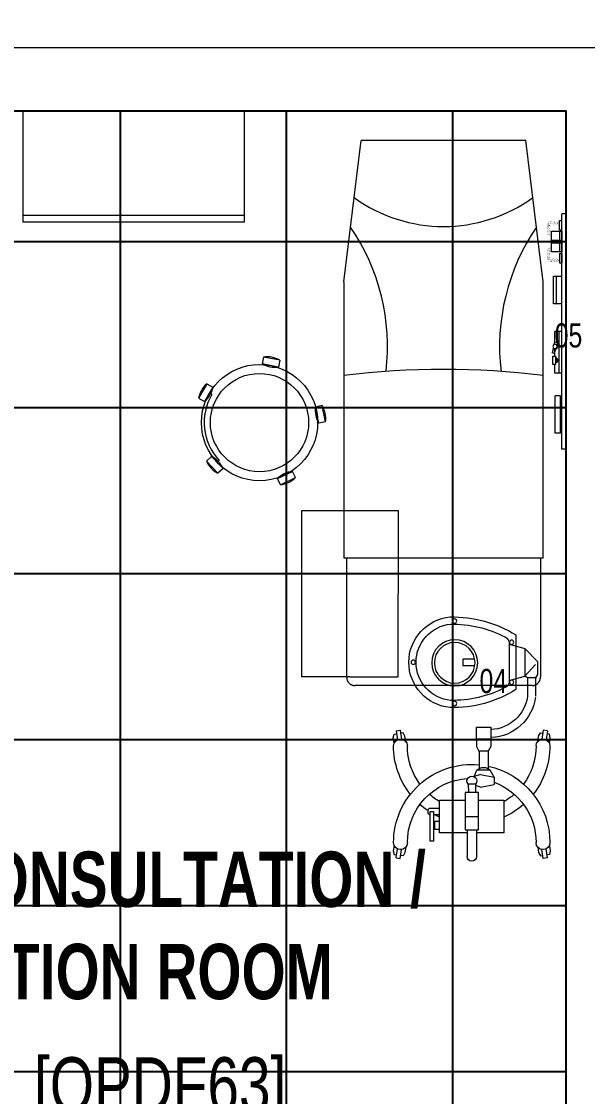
# Model space of a CAD drawing. Extents: x -509638 to 57327, y -29287 to 19916.
# Drawn here: x 17148 to 19193, y 5050 to 8935 of the extents above; entities that cross this region are included whole.
import ezdxf
from ezdxf import colors
from ezdxf.entities.mleader import LeaderData, LeaderLine
from ezdxf.math import Vec2, Vec3

# ---------------------------------------------------------------- set-up
doc = ezdxf.new("R2010")
doc.units = 0
doc.header["$LTSCALE"] = 0.25
doc.linetypes.add('01-First Floor$0$HIDDEN', pattern=[9.525, 6.35, -3.175])
doc.linetypes.add('DASHDOT', pattern=[25.4, 12.7, -6.35, 0, -6.35])
for name, color, linetype, lineweight in [('01-First Floor$0$72_EGR_BASE_TEXT', 252, 'Continuous', 5), ('01-First Floor$0$72_EGR_EQP_TAG', 142, 'Continuous', 5), ('01-First Floor$0$LOADING', 253, 'Continuous', 5), ('01-First Floor$0$Walls', 251, 'Continuous', 5), ('E-LITE-CLNG-CNDT', 6, 'DASHDOT', 35), ('E-POWR-TEXT', 6, 'Continuous', 25)]:
    doc.layers.add(name, color=color, linetype=linetype, lineweight=lineweight)
doc.layers.add('01-First Floor$0$FALSE CEILING', color=251, linetype='Continuous')
doc.styles.add('01-First Floor$0$X3G_ENTITY_257CFD', font='swisscl.ttf', dxfattribs={"height": 200})
doc.styles.add('01-First Floor$0$X3G_ENTITY_9EC9', font='swisscl.ttf', dxfattribs={"height": 0.2})
doc.styles.add('01-First Floor$0$X3G_ENTITY_9F38', font='swisscl.ttf', dxfattribs={"height": 0.2})
doc.styles.add('DC_Elc_Romans', font='elc_romans.shx', dxfattribs={"width": 0.7})

# ---------------------------------------------------------------- blocks, each defined once
blk = doc.blocks.new('01-First Floor$0$ME19011A-P')
for p, q in [((-0.425, 0), (0.425, 0)), ((-0.425, 0), (-0.425, -0.015)), ((0.425, 0), (0.425, -0.015)), ((-0.425, -0.015), (0.425, -0.015)), ((-0.3675, -0.0198), (-0.2325, -0.0198)), ((-0.3675, -0.0198), (-0.3675, -0.0399)), ((-0.36, -0.015), (-0.36, -0.0198)), ((-0.24, -0.015), (-0.24, -0.0198)), ((-0.2325, -0.0198), (-0.2325, -0.0399)), ((-0.15, -0.015), (-0.15, -0.04)), ((-0.15, -0.025), (0, -0.025)), ((-0.0606, -0.0371), (-0.0787, -0.0432)), ((-0.0402, -0.0312), (-0.0496, -0.0337)), ((-0.0376, -0.0409), (-0.0402, -0.0312)), ((0, -0.015), (0, -0.04)), ((0.1, -0.015), (0.1, -0.045)), ((0.1, -0.035), (0.2, -0.035)), ((0.2, -0.045), (0.2, -0.015)), ((0.2818, -0.015), (0.2484, -0.015)), ((0.2484, -0.0243), (0.2484, -0.015)), ((0.2818, -0.0243), (0.2484, -0.0243)), ((0.2818, -0.0243), (0.2818, -0.015)), ((0.3211, -0.015), (0.2877, -0.015)), ((0.2877, -0.015), (0.2877, -0.0531)), ((0.3211, -0.0243), (0.2877, -0.0243)), ((0.3211, -0.0531), (0.3211, -0.015)), ((0.3623, -0.015), (0.3289, -0.015)), ((0.3289, -0.015), (0.3289, -0.0531)), ((0.3623, -0.0243), (0.3289, -0.0243)), ((0.3623, -0.0531), (0.3623, -0.015)), ((0.3682, -0.0243), (0.3682, -0.015)), ((0.3682, -0.015), (0.4016, -0.015)), ((0.3682, -0.0243), (0.4016, -0.0243)), ((0.4016, -0.0243), (0.4016, -0.015)), ((-0.3675, -0.0399), (-0.2325, -0.0399)), ((-0.15, -0.04), (-0.1187, -0.04)), ((-0.0887, -0.04), (-0.0637, -0.04)), ((-0.0787, -0.0432), (-0.077, -0.0497)), ((-0.0582, -0.046), (-0.077, -0.0497)), ((-0.047, -0.0434), (-0.0376, -0.0409)), ((-0.0379, -0.04), (0, -0.04)), ((0.1, -0.045), (0.2, -0.045)), ((0.2877, -0.0531), (0.3211, -0.0531)), ((0.3289, -0.0531), (0.3623, -0.0531))]:
    blk.add_line(p, q)
blk.add_lwpolyline([(-0.1187, -0.0482), (-0.0887, -0.0482), (-0.0887, -0.0382), (-0.1187, -0.0382)], close=True)
at = {"color": 8, "const_width": 0.000601}
for points in [[(0.3044, -0.0531, -0.184574), (0.2977, -0.0636, -1.44364), (0.2961, -0.0581, -0.837915), (0.2969, -0.0664, -0.30536), (0.2839, -0.062, -1.584726), (0.2894, -0.0609, -0.253153), (0.2827, -0.0684, -0.874198), (0.2775, -0.0585, -0.915253), (0.2791, -0.0658, -0.223821), (0.2683, -0.0644, -1.703343), (0.272, -0.0597, -0.588962), (0.2621, -0.068, -0.717795), (0.2625, -0.0581, -0.983104), (0.2645, -0.0644, -0.326362), (0.2534, -0.0609, -0.758716), (0.2609, -0.0514, -0.906186), (0.2593, -0.0565, -0.189488), (0.2526, -0.0522, -0.7948), (0.2613, -0.0423, -1.223996), (0.2574, -0.047, -0.072149), (0.2534, -0.0403, -0.645886), (0.2609, -0.0324, -1.366917), (0.2574, -0.0371, -0.078415), (0.2542, -0.0308, -0.723006), (0.2613, -0.0256, -1.105484), (0.2582, -0.0292, -0.221197), (0.2566, -0.0243, -0.221197)], [(0.3456, -0.0531, 0.184574), (0.3523, -0.0636, 1.44364), (0.3539, -0.0581, 0.837915), (0.3531, -0.0664, 0.30536), (0.3661, -0.062, 1.584726), (0.3606, -0.0609, 0.253153), (0.3673, -0.0684, 0.874198), (0.3725, -0.0585, 0.915253), (0.3709, -0.0658, 0.223821), (0.3817, -0.0644, 1.703343), (0.378, -0.0597, 0.588962), (0.3879, -0.068, 0.717795), (0.3875, -0.0581, 0.983104), (0.3855, -0.0644, 0.326362), (0.3966, -0.0609, 0.758716), (0.3891, -0.0514, 0.906186), (0.3907, -0.0565, 0.189488), (0.3974, -0.0522, 0.7948), (0.3887, -0.0423, 1.223996), (0.3926, -0.047, 0.072149), (0.3966, -0.0403, 0.645886), (0.3891, -0.0324, 1.366917), (0.3926, -0.0371, 0.078415), (0.3958, -0.0308, 0.723006), (0.3887, -0.0256, 1.105484), (0.3918, -0.0292, 0.221197), (0.3934, -0.0243, 0.221197)]]:
    blk.add_lwpolyline(points, format="xyb", dxfattribs=at)
blk.add_circle((-0.0537, -0.04), 0.0075)
for centre, radius, start, end in [((-0.1037, -0.04), 0.01, 10.4593, 169.5407), ((-0.1037, -0.04), 0.0075, 14.0075, 165.9925), ((-0.0537, -0.04), 0.01, 45, 180)]:
    blk.add_arc(centre, radius, start, end)
blk = doc.blocks.new('01-First Floor$0$M.44.57.64')
at = {"layer": '01-First Floor$0$LOADING', "xscale": 1000.000000000002, "yscale": 1000.000000000002, "zscale": 1000.000000000002, "rotation": 225.9999036123427}
blk.add_blockref('01-First Floor$0$ME19011A-P', (-80806.9, 16720.7), dxfattribs=at)
blk = doc.blocks.new('01-First Floor$0$GF21027-P')
at = {"layer": '01-First Floor$0$LOADING'}
for p, q in [((0.4, 0.4), (-0.4, 0.4)), ((-0.4, 0.4), (-0.4, 0)), ((0.4, 0), (0.4, 0.4)), ((-0.4, 0.025), (0.4, 0.025)), ((-0.4, 0), (0.4, 0))]:
    blk.add_line(p, q, dxfattribs=at)
blk = doc.blocks.new('01-First Floor$0$HF10037B-P')
at = {"layer": '01-First Floor$0$LOADING'}
for p, q in [((0.2459, 0.134), (0.1859, 0.134)), ((0.1859, 0.134), (0.1859, 0.109)), ((0.2459, 0.134), (0.2459, 0.109)), ((0.2459, 0.109), (0.1859, 0.109)), ((0, 0), (-0.0142, -0.0583)), ((0, 0), (0.0243, -0.0059)), ((0.0243, -0.0059), (0.01, -0.0642)), ((0.4069, -0.0417), (0.4165, -0.0387)), ((0.4071, -0.0094), (0.431, -0.0018)), ((0.4071, -0.0094), (0.4255, -0.0665)), ((0.431, -0.0018), (0.4493, -0.0589)), ((-0.0142, -0.0583), (0.01, -0.0642)), ((0.4255, -0.0665), (0.4493, -0.0589)), ((0.0524, -0.2725), (0.0674, -0.2525)), ((0.0674, -0.2525), (0.1154, -0.2885)), ((0.3125, -0.2897), (0.362, -0.2558)), ((0.3267, -0.268), (0.3323, -0.2763)), ((0.3761, -0.2764), (0.362, -0.2558)), ((0.0524, -0.2725), (0.1004, -0.3085)), ((0.1004, -0.3085), (0.1154, -0.2885)), ((0.3266, -0.3103), (0.3125, -0.2897)), ((0.3266, -0.3103), (0.3761, -0.2764))]:
    blk.add_line(p, q, dxfattribs=at)
for radius in [0.21, 0.1775]:
    blk.add_circle((0.2161, -0.1014), radius, dxfattribs=at)
for centre, radius, start, end in [((0.2159, 0.0465), 0.0925, 71.0754, 108.9246), ((0.2159, 0.1965), 0.0925, 251.0754, 288.9246), ((0.0779, -0.0499), 0.0925, 147.3419, 185.1912), ((-0.0678, -0.0143), 0.0925, 327.3419, 5.1912), ((0.4996, -0.0113), 0.0925, 178.8412, 216.6904), ((0.3568, -0.057), 0.0925, 358.8412, 36.6904), ((0.2161, -0.1014), 0.2, 303.6037, 17.3657), ((0.0389, -0.3404), 0.0925, 34.1875, 72.0368), ((0.3867, -0.3449), 0.0925, 105.5121, 143.3614), ((0.1289, -0.2205), 0.0925, 214.1875, 252.0368), ((0.3019, -0.2212), 0.0925, 285.5121, 323.3614)]:
    blk.add_arc(centre, radius, start, end, dxfattribs=at)
blk = doc.blocks.new('01-First Floor$0$HF13902-P')
at = {"color": 8, "linetype": '01-First Floor$0$HIDDEN'}
for p, q in [((-0.35, -0.6824), (-0.35, -1.1124)), ((0.35, -0.6824), (0.35, -1.1124)), ((0.32, -1.1424), (-0.32, -1.1424))]:
    blk.add_line(p, q, dxfattribs=at)
at = {"linetype": 'Continuous'}
for points in [[(0.36, -0.5224), (0.36, -0.5224), (0.36, -0.5224), (0.36, -0.5224), (0.36, -0.5224), (0.36, -0.5224), (0.36, -0.5224), (0.36, -0.5224), (0.36, -0.5224), (0.36, -0.5224), (0.36, -0.5224), (0.36, -0.5224), (0.36, -0.5224), (0.36, -0.5224), (0.36, -0.5224), (0.36, -0.5224), (0.36, -0.5224), (0.36, -0.5224), (0.36, -0.5224), (0.36, -0.5224), (0.36, -0.5224), (0.36, -0.5224), (0.36, -0.5224), (0.36, -0.5224), (0.36, -0.5224), (0.36, -0.5224), (0.36, -0.5224), (0.36, -0.5224), (0.36, -0.5224), (0.36, -0.5224), (0.36, -0.5224), (0.36, -0.5224), (0.36, -0.5224), (0.36, -0.5224), (0.36, -0.5224), (0.36, -0.5224), (0.36, -0.5224), (0.36, -0.5224), (0.36, -0.5224), (0.36, -0.5224), (0.36, -0.5224), (0.36, -0.5224), (0.36, -0.5224), (0.36, -0.5224), (0.36, -0.5224), (0.36, -0.5224), (0.36, -0.5224), (0.36, -0.5224), (0.36, -0.5224), (0.36, -0.5224), (0.36, -0.5224), (0.36, -0.5224), (0.36, -0.5224), (0.36, -0.5224), (0.36, -0.5224), (0.36, -0.5224), (0.36, -0.5224), (0.36, -0.5224), (0.36, -0.5224), (0.36, -0.5224), (0.36, -0.5224), (0.36, -0.5224), (0.36, -0.5224), (0.36, -0.5224), (0.36, -0.5224), (0.36, -0.5224), (0.36, -0.5224), (0.36, -0.5224), (0.36, -0.5224), (0.36, -0.5224), (0.36, -0.5224), (0.36, -0.5224), (0.36, -0.5224), (0.36, -0.5224), (0.36, -0.5224), (0.36, -0.5224), (0.36, -0.5224), (0.36, -0.5224), (0.36, -0.5224), (0.36, -0.5224), (0.36, -0.5224), (0.36, -0.5224), (0.36, -0.5224), (0.36, -0.5224), (0.36, -0.5224), (0.36, -0.5224), (0.36, -0.5224), (0.36, -0.5224), (0.36, -0.5224), (0.36, -0.5224), (0.36, -0.5224), (0.36, -0.5224), (0.36, -0.5224), (0.36, -0.5224), (0.36, -0.5224), (0.36, -0.5224), (0.36, -0.5224), (0.36, -0.5224), (0.36, -0.5224), (0.36, -0.5224), (0.36, -0.5224), (0.36, -0.5224), (0.36, -0.5224), (0.36, -0.5224), (0.36, -0.5224), (0.36, -0.5224), (0.36, -0.5224), (0.36, -0.5224), (0.36, -0.5224), (0.36, -0.5224), (0.36, -0.5224), (0.36, -0.5224), (0.36, -0.5224), (0.36, -0.5224), (0.36, -0.5224), (0.36, -0.5224), (0.36, -0.5224), (0.36, -0.5224), (0.36, -0.5224), (0.36, -0.5224), (0.36, -0.5224), (0.36, -0.5224), (0.36, -0.5224), (0.36, -0.5224), (0.36, -0.5224), (0.36, -0.5224), (0.36, -0.5224), (0.36, -0.5224), (0.36, -0.5224), (0.36, -0.5224), (0.36, -0.5224), (0.36, -0.5224), (0.36, -0.5224), (0.36, -0.5224), (0.36, -0.5224), (0.36, -0.5224), (0.36, -0.5224), (0.36, -0.5224), (0.36, -0.5224), (0.36, -0.5224), (0.36, -0.5224), (0.36, -0.5224), (0.36, -0.5224), (0.36, -0.5224), (0.36, -0.5224), (0.36, -0.5224), (0.36, -0.5224), (0.36, -0.5224), (0.36, -0.5224), (0.36, -0.5224), (0.36, -0.5224), (0.36, -0.5224), (0.36, -0.5224), (0.36, -0.5224), (0.36, -0.5224), (0.36, -0.5224), (0.36, -0.5224), (0.36, -0.5224), (0.36, -0.5224), (0.36, -0.5224), (0.36, -0.5224), (0.36, -0.5224), (0.36, -0.5224), (0.36, -0.5224), (0.36, -0.5224), (0.36, -0.5224), (0.36, -0.5224), (0.36, -0.5224), (0.36, -0.5224), (0.36, -0.5224), (0.36, -0.5224), (0.36, -0.5224), (0.36, -0.5224), (0.36, -0.5224), (0.36, -0.5224), (0.36, -0.5224), (0.36, -0.5224), (0.36, -0.5224), (0.36, -0.5224), (0.36, -0.5224), (0.36, -0.5224), (0.36, -0.5224), (0.36, -0.5224), (0.36, -0.5224), (0.36, -0.5224), (0.36, -0.5224), (0.36, -0.5224), (0.36, -0.5224), (0.36, -0.5224), (0.36, -0.5224), (0.36, -0.5224), (0.36, -0.5224), (0.36, -0.5224), (0.36, -0.5224), (0.36, -0.5224), (0.36, -0.5224), (0.36, -0.5224), (0.36, -0.5224), (0.36, -0.5224), (0.36, -0.5224), (0.36, -0.5224), (0.36, -0.5224), (0.36, -0.5224), (0.36, -0.5224), (0.36, -0.5224), (0.36, -0.5224), (0.36, -0.5224), (0.36, -0.5224), (0.36, -0.5224), (0.36, -0.5224), (0.36, -0.5224), (0.36, -0.5224), (0.36, -0.5224), (0.36, -0.5224), (0.36, -0.5224), (0.36, -0.5224), (0.36, -0.5224), (0.36, -0.5224), (0.36, -0.5224)], [(0.36, -0.5224), (0.36, -0.5224), (0.36, -0.5224), (0.36, -0.5224), (0.36, -0.5224), (0.36, -0.5224), (0.36, -0.5224), (0.36, -0.5224), (0.36, -0.5224), (0.36, -0.5224), (0.36, -0.5224), (0.36, -0.5224), (0.36, -0.5224), (0.36, -0.5224), (0.36, -0.5224), (0.36, -0.5224), (0.36, -0.5224), (0.36, -0.5224), (0.36, -0.5224), (0.36, -0.5224), (0.36, -0.5224), (0.36, -0.5224), (0.36, -0.5224), (0.36, -0.5224), (0.36, -0.5224), (0.36, -0.5224), (0.36, -0.5224), (0.36, -0.5224), (0.36, -0.5224), (0.36, -0.5224), (0.36, -0.5224), (0.36, -0.5224), (0.36, -0.5224), (0.36, -0.5224), (0.36, -0.5224), (0.36, -0.5224), (0.36, -0.5224), (0.36, -0.5224), (0.36, -0.5224), (0.36, -0.5224), (0.36, -0.5224), (0.36, -0.5224), (0.36, -0.5224), (0.36, -0.5224), (0.36, -0.5224), (0.36, -0.5224), (0.36, -0.5224), (0.36, -0.5224), (0.36, -0.5224), (0.36, -0.5224), (0.36, -0.5224), (0.36, -0.5224), (0.36, -0.5224), (0.36, -0.5224), (0.36, -0.5224), (0.36, -0.5224), (0.36, -0.5224), (0.36, -0.5224), (0.36, -0.5224), (0.36, -0.5224), (0.36, -0.5224), (0.36, -0.5224), (0.36, -0.5224), (0.36, -0.5224), (0.36, -0.5224), (0.36, -0.5224), (0.36, -0.5224), (0.36, -0.5224), (0.36, -0.5224), (0.36, -0.5224), (0.36, -0.5224), (0.36, -0.5224), (0.36, -0.5224), (0.36, -0.5224), (0.36, -0.5224), (0.36, -0.5224), (0.36, -0.5224), (0.36, -0.5224), (0.36, -0.5224), (0.36, -0.5224), (0.36, -0.5224), (0.36, -0.5224), (0.36, -0.5224), (0.36, -0.5224), (0.36, -0.5224), (0.36, -0.5224), (0.36, -0.5224), (0.36, -0.5224), (0.36, -0.5224), (0.36, -0.5224), (0.36, -0.5224), (0.36, -0.5224), (0.36, -0.5224), (0.36, -0.5224), (0.36, -0.5224), (0.36, -0.5224), (0.36, -0.5224), (0.36, -0.5224), (0.36, -0.5224), (0.36, -0.5224), (0.36, -0.5224), (0.36, -0.5224), (0.36, -0.5224), (0.36, -0.5224), (0.36, -0.5224), (0.36, -0.5224), (0.36, -0.5224), (0.36, -0.5224), (0.36, -0.5224), (0.36, -0.5224), (0.36, -0.5224), (0.36, -0.5224), (0.36, -0.5224), (0.36, -0.5224), (0.36, -0.5224), (0.36, -0.5224), (0.36, -0.5224), (0.36, -0.5224), (0.36, -0.5224), (0.36, -0.5224), (0.36, -0.5224), (0.36, -0.5224), (0.36, -0.5224), (0.36, -0.5224), (0.36, -0.5224), (0.36, -0.5224), (0.36, -0.5224), (0.36, -0.5224), (0.36, -0.5224), (0.36, -0.5224), (0.36, -0.5224), (0.36, -0.5224), (0.36, -0.5224), (0.36, -0.5224), (0.36, -0.5224), (0.36, -0.5224), (0.36, -0.5224), (0.36, -0.5224), (0.36, -0.5224), (0.36, -0.5224), (0.36, -0.5224), (0.36, -0.5224), (0.36, -0.5224), (0.36, -0.5224), (0.36, -0.5224), (0.36, -0.5224), (0.36, -0.5224), (0.36, -0.5224), (0.36, -0.5224), (0.36, -0.5224), (0.36, -0.5224), (0.36, -0.5224), (0.36, -0.5224), (0.36, -0.5224), (0.36, -0.5224), (0.36, -0.5224), (0.36, -0.5224), (0.36, -0.5224), (0.36, -0.5224), (0.36, -0.5224), (0.36, -0.5224), (0.36, -0.5224), (0.36, -0.5224), (0.36, -0.5224), (0.36, -0.5224), (0.36, -0.5224), (0.36, -0.5224), (0.36, -0.5224), (0.36, -0.5224), (0.36, -0.5224), (0.36, -0.5224), (0.36, -0.5224), (0.36, -0.5224), (0.36, -0.5224), (0.36, -0.5224), (0.36, -0.5224), (0.36, -0.5224), (0.36, -0.5224), (0.36, -0.5224), (0.36, -0.5224), (0.36, -0.5224), (0.36, -0.5224), (0.36, -0.5224), (0.36, -0.5224), (0.36, -0.5224), (0.36, -0.5224), (0.36, -0.5224), (0.36, -0.5224), (0.36, -0.5224), (0.36, -0.5224), (0.36, -0.5224), (0.36, -0.5224), (0.36, -0.5224), (0.36, -0.5224), (0.36, -0.5224), (0.36, -0.5224), (0.36, -0.5224), (0.36, -0.5224), (0.36, -0.5224), (0.36, -0.5224), (0.36, -0.5224), (0.36, -0.5224), (0.36, -0.5224), (0.36, -0.5224), (0.36, -0.5224), (0.36, -0.5224), (0.36, -0.5224), (0.36, -0.5224), (0.36, -0.5224), (0.36, -0.5224), (0.36, -0.5224), (0.36, -0.5224), (0.36, -0.5224), (0.36, -0.5224)], [(0.36, -0.5224), (0.36, -0.5224), (0.36, -0.5224), (0.36, -0.5224), (0.36, -0.5224), (0.36, -0.5224), (0.36, -0.5224), (0.36, -0.5224), (0.36, -0.5224), (0.36, -0.5224), (0.36, -0.5224), (0.36, -0.5224), (0.36, -0.5224), (0.36, -0.5224), (0.36, -0.5224), (0.36, -0.5224), (0.36, -0.5224), (0.36, -0.5224), (0.36, -0.5224), (0.36, -0.5224), (0.36, -0.5224), (0.36, -0.5224), (0.36, -0.5224), (0.36, -0.5224), (0.36, -0.5224), (0.36, -0.5224), (0.36, -0.5224), (0.36, -0.5224), (0.36, -0.5224), (0.36, -0.5224), (0.36, -0.5224), (0.36, -0.5224), (0.36, -0.5224), (0.36, -0.5224), (0.36, -0.5224), (0.36, -0.5224), (0.36, -0.5224), (0.36, -0.5224), (0.36, -0.5224), (0.36, -0.5224), (0.36, -0.5224), (0.36, -0.5224), (0.36, -0.5224), (0.36, -0.5224), (0.36, -0.5224), (0.36, -0.5224), (0.36, -0.5224), (0.36, -0.5224), (0.36, -0.5224), (0.36, -0.5224), (0.36, -0.5224), (0.36, -0.5224), (0.36, -0.5224), (0.36, -0.5224), (0.36, -0.5224), (0.36, -0.5224), (0.36, -0.5224), (0.36, -0.5224), (0.36, -0.5224), (0.36, -0.5224), (0.36, -0.5224), (0.36, -0.5224), (0.36, -0.5224), (0.36, -0.5224), (0.36, -0.5224), (0.36, -0.5224), (0.36, -0.5224), (0.36, -0.5224), (0.36, -0.5224), (0.36, -0.5224), (0.36, -0.5224), (0.36, -0.5224), (0.36, -0.5224), (0.36, -0.5224), (0.36, -0.5224), (0.36, -0.5224), (0.36, -0.5224), (0.36, -0.5224), (0.36, -0.5224), (0.36, -0.5224), (0.36, -0.5224), (0.36, -0.5224), (0.36, -0.5224), (0.36, -0.5224), (0.36, -0.5224), (0.36, -0.5224), (0.36, -0.5224), (0.36, -0.5224), (0.36, -0.5224), (0.36, -0.5224), (0.36, -0.5224), (0.36, -0.5224), (0.36, -0.5224), (0.36, -0.5224), (0.36, -0.5224), (0.36, -0.5224), (0.36, -0.5224), (0.36, -0.5224), (0.36, -0.5224), (0.36, -0.5224), (0.36, -0.5224), (0.36, -0.5224), (0.36, -0.5224), (0.36, -0.5224), (0.36, -0.5224), (0.36, -0.5224), (0.36, -0.5224), (0.36, -0.5224), (0.36, -0.5224), (0.36, -0.5224), (0.36, -0.5224), (0.36, -0.5224), (0.36, -0.5224), (0.36, -0.5224), (0.36, -0.5224), (0.36, -0.5224), (0.36, -0.5224), (0.36, -0.5224), (0.36, -0.5224), (0.36, -0.5224), (0.36, -0.5224), (0.36, -0.5224), (0.36, -0.5224), (0.36, -0.5224), (0.36, -0.5224), (0.36, -0.5224), (0.36, -0.5224), (0.36, -0.5224), (0.36, -0.5224), (0.36, -0.5224), (0.36, -0.5224), (0.36, -0.5224), (0.36, -0.5224), (0.36, -0.5224), (0.36, -0.5224), (0.36, -0.5224), (0.36, -0.5224), (0.36, -0.5224), (0.36, -0.5224), (0.36, -0.5224), (0.36, -0.5224), (0.36, -0.5224), (0.36, -0.5224), (0.36, -0.5224), (0.36, -0.5224), (0.36, -0.5224), (0.36, -0.5224), (0.36, -0.5224), (0.36, -0.5224), (0.36, -0.5224), (0.36, -0.5224), (0.36, -0.5224), (0.36, -0.5224), (0.36, -0.5224), (0.36, -0.5224), (0.36, -0.5224), (0.36, -0.5224), (0.36, -0.5224), (0.36, -0.5224), (0.36, -0.5224), (0.36, -0.5224), (0.36, -0.5224), (0.36, -0.5224), (0.36, -0.5224), (0.36, -0.5224), (0.36, -0.5224), (0.36, -0.5224), (0.36, -0.5224), (0.36, -0.5224), (0.36, -0.5224), (0.36, -0.5224), (0.36, -0.5224), (0.36, -0.5224), (0.36, -0.5224), (0.36, -0.5224), (0.36, -0.5224), (0.36, -0.5224), (0.36, -0.5224), (0.36, -0.5224), (0.36, -0.5224), (0.36, -0.5224), (0.36, -0.5224), (0.36, -0.5224), (0.36, -0.5224), (0.36, -0.5224), (0.36, -0.5224), (0.36, -0.5224), (0.36, -0.5224), (0.36, -0.5224), (0.36, -0.5224), (0.36, -0.5224), (0.36, -0.5224), (0.36, -0.5224), (0.36, -0.5224), (0.36, -0.5224), (0.36, -0.5224), (0.36, -0.5224), (0.36, -0.5224), (0.36, -0.5224), (0.36, -0.5224), (0.36, -0.5224), (0.36, -0.5224), (0.36, -0.5224), (0.36, -0.5224), (0.36, -0.5224), (0.36, -0.5224), (0.36, -0.5224), (0.36, -0.5224), (0.36, -0.5224), (0.36, -0.5224), (0.36, -0.5224), (0.36, -0.5224), (0.36, -0.5224), (0.36, -0.5224), (0.36, -0.5224), (0.36, -0.5224), (0.36, -0.5224), (0.36, -0.5224), (0.36, -0.5224), (0.36, -0.5224), (0.36, -0.5224), (0.36, -0.5224), (0.36, -0.5224), (0.36, -0.5224), (0.36, -0.5224), (0.36, -0.5224), (0.36, -0.5224), (0.36, -0.5224), (0.36, -0.5224), (0.36, -0.5224), (0.36, -0.5224), (0.36, -0.5224), (0.36, -0.5224), (0.36, -0.5224), (0.36, -0.5224), (0.36, -0.5224), (0.36, -0.5224), (0.36, -0.5224), (0.36, -0.5224), (0.36, -0.5224), (0.36, -0.5224), (0.36, -0.5224), (0.36, -0.5224), (0.36, -0.5224), (0.36, -0.5224), (0.36, -0.5224), (0.36, -0.5224), (0.36, -0.5224), (0.36, -0.5224), (0.36, -0.5224), (0.36, -0.5224), (0.36, -0.5224), (0.36, -0.5224), (0.36, -0.5224), (0.36, -0.5224), (0.36, -0.5224), (0.36, -0.5224), (0.36, -0.5224), (0.36, -0.5224), (0.36, -0.5224), (0.36, -0.5224), (0.36, -0.5224), (0.36, -0.5224), (0.36, -0.5224), (0.36, -0.5224), (0.36, -0.5224), (0.36, -0.5224), (0.36, -0.5224), (0.36, -0.5224), (0.36, -0.5224), (0.36, -0.5224), (0.36, -0.5224), (0.36, -0.5224), (0.36, -0.5224), (0.36, -0.5224), (0.36, -0.5224), (0.36, -0.5224)]]:
    blk.add_lwpolyline(points, close=True, dxfattribs=at)
for points in [[(0.36, -0.5224), (0.36, -0.5224), (0.36, -0.5224), (0.36, -0.5224), (0.36, -0.5224), (0.36, -0.5224), (0.36, -0.5224), (0.36, -0.5224)], [(0.36, -0.5224), (0.36, -0.5224), (0.36, -0.5224), (0.36, -0.5224), (0.36, -0.5224), (0.36, -0.5224), (0.36, -0.5224), (0.36, -0.5224), (0.36, -0.5224), (0.36, -0.5224), (0.36, -0.5224), (0.36, -0.5224), (0.36, -0.5224), (0.36, -0.5224), (0.36, -0.5224), (0.36, -0.5224), (0.36, -0.5224), (0.36, -0.5224), (0.36, -0.5224), (0.36, -0.5224), (0.36, -0.5224), (0.36, -0.5224), (0.36, -0.5224), (0.36, -0.5224), (0.36, -0.5224), (0.36, -0.5224), (0.36, -0.5224), (0.36, -0.5224), (0.36, -0.5224), (0.36, -0.5224), (0.36, -0.5224), (0.36, -0.5224), (0.36, -0.5224), (0.36, -0.5224), (0.36, -0.5224), (0.36, -0.5224), (0.36, -0.5224), (0.36, -0.5224), (0.36, -0.5224), (0.36, -0.5224), (0.36, -0.5224), (0.36, -0.5224), (0.36, -0.5224), (0.36, -0.5224), (0.36, -0.5224), (0.36, -0.5224), (0.36, -0.5224), (0.36, -0.5224), (0.36, -0.5224), (0.36, -0.5224), (0.36, -0.5224), (0.36, -0.5224), (0.36, -0.5224), (0.36, -0.5224), (0.36, -0.5224), (0.36, -0.5224), (0.36, -0.5224), (0.36, -0.5224), (0.36, -0.5224), (0.36, -0.5224), (0.36, -0.5224), (0.36, -0.5224), (0.36, -0.5224), (0.36, -0.5224), (0.36, -0.5224), (0.36, -0.5224), (0.36, -0.5224), (0.36, -0.5224), (0.36, -0.5224), (0.36, -0.5224), (0.36, -0.5224), (0.36, -0.5224), (0.36, -0.5224), (0.36, -0.5224), (0.36, -0.5224), (0.36, -0.5224), (0.36, -0.5224), (0.36, -0.5224), (0.36, -0.5224), (0.36, -0.5224), (0.36, -0.5224), (0.36, -0.5224), (0.36, -0.5224), (0.36, -0.5224), (0.36, -0.5224), (0.36, -0.5224), (0.36, -0.5224), (0.36, -0.5224), (0.36, -0.5224), (0.36, -0.5224), (0.36, -0.5224), (0.36, -0.5224), (0.36, -0.5224), (0.36, -0.5224), (0.36, -0.5224), (0.36, -0.5224), (0.36, -0.5224), (0.36, -0.5224), (0.36, -0.5224), (0.36, -0.5224), (0.36, -0.5224), (0.36, -0.5224), (0.36, -0.5224), (0.36, -0.5224), (0.36, -0.5224), (0.36, -0.5224), (0.36, -0.5224), (0.36, -0.5224), (0.36, -0.5224), (0.36, -0.5224), (0.36, -0.5224)], [(0.36, -0.5224), (0.36, -0.5224), (0.36, -0.5224), (0.36, -0.5224), (0.36, -0.5224), (0.36, -0.5224), (0.36, -0.5224), (0.36, -0.5224), (0.36, -0.5224), (0.36, -0.5224), (0.36, -0.5224), (0.36, -0.5224), (0.36, -0.5224), (0.36, -0.5224), (0.36, -0.5224), (0.36, -0.5224), (0.36, -0.5224)], [(0.36, -0.5224), (0.36, -0.5224), (0.36, -0.5224), (0.36, -0.5224), (0.36, -0.5224), (0.36, -0.5224), (0.36, -0.5224)], [(0.36, -0.5224), (0.36, -0.5224), (0.36, -0.5224), (0.36, -0.5224), (0.36, -0.5224), (0.36, -0.5224), (0.36, -0.5224), (0.36, -0.5224), (0.36, -0.5224), (0.36, -0.5224), (0.36, -0.5224), (0.36, -0.5224)], [(0.36, -0.5224), (0.36, -0.5224), (0.36, -0.5224), (0.36, -0.5224), (0.36, -0.5224), (0.36, -0.5224), (0.36, -0.5224), (0.36, -0.5224), (0.36, -0.5224), (0.36, -0.5224), (0.36, -0.5224), (0.36, -0.5224), (0.36, -0.5224), (0.36, -0.5224), (0.36, -0.5224), (0.36, -0.5224), (0.36, -0.5224), (0.36, -0.5224), (0.36, -0.5224), (0.36, -0.5224), (0.36, -0.5224), (0.36, -0.5224), (0.36, -0.5224), (0.36, -0.5224), (0.36, -0.5224), (0.36, -0.5224), (0.36, -0.5224), (0.36, -0.5224), (0.36, -0.5224), (0.36, -0.5224), (0.36, -0.5224), (0.36, -0.5224), (0.36, -0.5224), (0.36, -0.5224), (0.36, -0.5224), (0.36, -0.5224), (0.36, -0.5224), (0.36, -0.5224), (0.36, -0.5224), (0.36, -0.5224), (0.36, -0.5224), (0.36, -0.5224), (0.36, -0.5224), (0.36, -0.5224), (0.36, -0.5224), (0.36, -0.5224), (0.36, -0.5224), (0.36, -0.5224), (0.36, -0.5224), (0.36, -0.5224), (0.36, -0.5224), (0.36, -0.5224), (0.36, -0.5224), (0.36, -0.5224), (0.36, -0.5224), (0.36, -0.5224), (0.36, -0.5224), (0.36, -0.5224), (0.36, -0.5224), (0.36, -0.5224), (0.36, -0.5224), (0.36, -0.5224), (0.36, -0.5224), (0.36, -0.5224), (0.36, -0.5224), (0.36, -0.5224), (0.36, -0.5224), (0.36, -0.5224), (0.36, -0.5224), (0.36, -0.5224), (0.36, -0.5224), (0.36, -0.5224), (0.36, -0.5224), (0.36, -0.5224), (0.36, -0.5224), (0.36, -0.5224), (0.36, -0.5224), (0.36, -0.5224), (0.36, -0.5224), (0.36, -0.5224), (0.36, -0.5224), (0.36, -0.5224), (0.36, -0.5224), (0.36, -0.5224), (0.36, -0.5224), (0.36, -0.5224), (0.36, -0.5224), (0.36, -0.5224), (0.36, -0.5224)], [(0.36, -0.5224), (0.36, -0.5224), (0.36, -0.5224), (0.36, -0.5224), (0.36, -0.5224), (0.36, -0.5224), (0.36, -0.5224), (0.36, -0.5224), (0.36, -0.5224), (0.36, -0.5224)], [(0.36, -0.5224), (0.36, -0.5224), (0.36, -0.5224), (0.36, -0.5224), (0.36, -0.5224), (0.36, -0.5224), (0.36, -0.5224), (0.36, -0.5224), (0.36, -0.5224), (0.36, -0.5224)], [(0.36, -0.5224), (0.36, -0.5224), (0.36, -0.5224), (0.36, -0.5224), (0.36, -0.5224), (0.36, -0.5224), (0.36, -0.5224), (0.36, -0.5224), (0.36, -0.5224), (0.36, -0.5224), (0.36, -0.5224), (0.36, -0.5224), (0.36, -0.5224), (0.36, -0.5224), (0.36, -0.5224)], [(0.36, -0.5224), (0.36, -0.5224), (0.36, -0.5224), (0.36, -0.5224), (0.36, -0.5224), (0.36, -0.5224), (0.36, -0.5224), (0.36, -0.5224), (0.36, -0.5224), (0.36, -0.5224)], [(0.36, -0.5224), (0.36, -0.5224), (0.36, -0.5224), (0.36, -0.5224), (0.36, -0.5224), (0.36, -0.5224), (0.36, -0.5224)], [(0.36, -0.5224), (0.36, -0.5224), (0.36, -0.5224), (0.36, -0.5224), (0.36, -0.5224), (0.36, -0.5224), (0.36, -0.5224), (0.36, -0.5224), (0.36, -0.5224), (0.36, -0.5224)], [(0.36, -0.5224), (0.36, -0.5224), (0.36, -0.5224), (0.36, -0.5224), (0.36, -0.5224), (0.36, -0.5224), (0.36, -0.5224), (0.36, -0.5224), (0.36, -0.5224), (0.36, -0.5224), (0.36, -0.5224), (0.36, -0.5224), (0.36, -0.5224), (0.36, -0.5224), (0.36, -0.5224), (0.36, -0.5224), (0.36, -0.5224), (0.36, -0.5224)], [(0.36, -0.5224), (0.36, -0.5224), (0.36, -0.5224), (0.36, -0.5224), (0.36, -0.5224), (0.36, -0.5224), (0.36, -0.5224), (0.36, -0.5224), (0.36, -0.5224)]]:
    blk.add_lwpolyline(points, dxfattribs=at)
blk.add_circle((0.36, -0.5224), 0.000000101)
at = {"color": 8}
for centre, radius, start, end in [((0, 1.0679), 0.5515, 234.1788, 305.8212), ((-0.9704, 0.0819), 0.7679, 353.3222, 34.2669), ((0.9704, 0.0819), 0.7679, 145.7331, 186.6778), ((0, -2.9071), 2.9071, 82.8865, 97.1135)]:
    blk.add_arc(centre, radius, start, end, dxfattribs=at)
at = {"color": 8, "linetype": '01-First Floor$0$HIDDEN'}
for centre, start, end in [((-0.32, -1.1124), 180, 270), ((0.32, -1.1124), 270, 0)]:
    blk.add_arc(centre, 0.03, start, end, dxfattribs=at)
at = {"layer": '01-First Floor$0$LOADING'}
for p, q in [((-0.36, 0.3161), (-0.2975, 0.8276)), ((0.2975, 0.8276), (-0.2975, 0.8276)), ((0.36, 0.3161), (0.2975, 0.8276)), ((-0.36, 0.3161), (-0.36, -0.6824)), ((0.36, -0.6824), (0.36, 0.3161)), ((0.36, -0.6824), (-0.36, -0.6824))]:
    blk.add_line(p, q, dxfattribs=at)
blk = doc.blocks.new('01-First Floor$0$HF11772-P')
at = {"layer": '01-First Floor$0$LOADING'}
for p, q in [((0.6, 0.35), (0, 0.35)), ((0, 0.175), (0, 0.35)), ((0.6, 0.175), (0.6, 0.35)), ((0, 0.175), (0, 0)), ((0.6, 0), (0.6, 0.175)), ((0, 0), (0.6, 0))]:
    blk.add_line(p, q, dxfattribs=at)
blk = doc.blocks.new('01-First Floor$0$mobile light')
at = {"layer": '01-First Floor$0$LOADING'}
for p, q in [((1882.58, -498.29), (1882.35, -499.8)), ((1882.35, -499.8), (1885.55, -500.28)), ((1882.58, -498.29), (1885.78, -498.78)), ((1883.28, -500.85), (1883.42, -499.96)), ((1884.47, -501.5), (1883.28, -500.85)), ((1883.78, -497.56), (1883.65, -498.45)), ((1885.1, -497.29), (1883.78, -497.56)), ((1887.04, -497.59), (1885.1, -497.29)), ((1923.94, -497.59), (1925.88, -497.29)), ((1928.41, -498.29), (1925.2, -498.78)), ((1928.63, -499.8), (1925.43, -500.28)), ((1925.88, -497.29), (1927.2, -497.56)), ((1926.52, -501.5), (1927.7, -500.85)), ((1927.2, -497.56), (1927.33, -498.45)), ((1927.7, -500.85), (1927.56, -499.96)), ((1928.41, -498.29), (1928.63, -499.8)), ((1886.4, -501.79), (1884.47, -501.5)), ((1924.58, -501.79), (1926.52, -501.5)), ((1947.59, -502.62), (1941.09, -502.62)), ((1948.76, -501.94), (1947.59, -502.62)), ((1947.59, -502.62), (1947.59, -505.45)), ((1948.15, -506.5), (1952.41, -502.55)), ((1953.47, -501.94), (1948.76, -501.94)), ((1958.23, -506.5), (1953.47, -501.94)), ((1947.59, -505.45), (1941.09, -505.45)), ((1946.6, -512.08), (1948.15, -506.5)), ((1947.59, -505.45), (1948.15, -506.5)), ((1958.23, -506.5), (1948.15, -506.5)), ((1959.78, -512.08), (1958.23, -506.5)), ((1963.08, -509.67), (1943.3, -509.67)), ((1959.78, -512.08), (1946.6, -512.08)), ((1908.01, -522.53), (1909, -517.55)), ((1911.69, -517.55), (1909, -517.55)), ((1912.69, -522.53), (1911.69, -517.55)), ((1911.69, -517.55), (1914.17, -518.99)), ((1914.17, -518.99), (1914.17, -523.77)), ((1921.08, -519.69), (1914.74, -519.69)), ((1922.73, -518.8), (1921.08, -519.69)), ((1921.08, -519.69), (1921.08, -523.01)), ((1921.08, -519.69), (1921.08, -523.01)), ((1925.38, -518.8), (1922.73, -518.8)), ((1892.68, -523.97), (1883.05, -523.97)), ((1892.68, -528.06), (1892.68, -523.24)), ((1892.68, -523.24), (1906.16, -523.24)), ((1897.5, -528.06), (1897.5, -523.24)), ((1906.16, -523.24), (1906.16, -528.06)), ((1909.15, -524.25), (1906.16, -524.32)), ((1908.01, -522.53), (1908.62, -524.28)), ((1909.15, -524.25), (1909.15, -526.94)), ((1912.69, -522.53), (1911.9, -524.78)), ((1911.9, -524.78), (1914.17, -523.77)), ((1921.08, -523.01), (1914.77, -523.01)), ((1922.73, -523.93), (1921.08, -523.04)), ((1925.38, -523.93), (1922.73, -523.93)), ((1892.68, -527.34), (1883.05, -527.34)), ((1906.16, -528.06), (1892.68, -528.06)), ((1909.15, -526.94), (1906.16, -526.87)), ((1882.35, -551.47), (1885.55, -550.99)), ((1882.58, -552.98), (1882.35, -551.47)), ((1884.47, -549.77), (1883.28, -550.42)), ((1883.28, -550.42), (1883.42, -551.31)), ((1886.4, -549.48), (1884.47, -549.77)), ((1924.58, -549.48), (1926.52, -549.77)), ((1928.63, -551.47), (1925.43, -550.99)), ((1926.52, -549.77), (1927.7, -550.42)), ((1927.7, -550.42), (1927.56, -551.31)), ((1928.41, -552.98), (1928.63, -551.47)), ((1882.58, -552.98), (1885.78, -552.5)), ((1883.78, -553.71), (1883.65, -552.82)), ((1885.1, -553.98), (1883.78, -553.71)), ((1887.04, -553.69), (1885.1, -553.98)), ((1923.94, -553.69), (1925.88, -553.98)), ((1928.41, -552.98), (1925.2, -552.5)), ((1925.88, -553.98), (1927.2, -553.71)), ((1927.2, -553.71), (1927.33, -552.82))]:
    blk.add_line(p, q, dxfattribs=at)
for points in [[(1903.33, -523.24), (1903.33, -514.02), (1891.61, -514.02), (1891.61, -523.97)], [(1891.61, -527.34), (1891.61, -537.34), (1903.33, -537.34), (1903.33, -528.06)], [(1954.27, -524.55), (1954.27, -528.82), (1952.05, -528.82), (1952.05, -524.5)], [(1892.74, -537.34), (1892.74, -539.04), (1895.76, -539.04), (1895.76, -537.34)], [(1898.05, -537.34), (1898.05, -539.5)], [(1898.05, -540.63), (1898.05, -540.87), (1898.53, -541.35), (1900.02, -541.35), (1900.5, -540.87), (1900.5, -537.34)]]:
    blk.add_lwpolyline(points, dxfattribs=at)
for points in [[(1929.78, -518.8), (1925.38, -518.8), (1925.38, -523.93), (1929.78, -523.93)], [(1899.3, -539.5), (1888.5, -539.5), (1888.5, -540.63), (1899.3, -540.63)]]:
    blk.add_lwpolyline(points, close=True, dxfattribs=at)
for centre, radius in [((1945.96, -511.25), 0.793), ((1960.42, -511.25), 0.793), ((1953.01, -531.79), 8.32), ((1953.01, -531.79), 7.35), ((1938.31, -531.85), 0.793), ((1968.07, -531.85), 0.793), ((1953.19, -546.77), 0.793)]:
    blk.add_circle(centre, radius, dxfattribs=at)
for centre, radius, start, end in [((1888.02, -499.89), 2.5, 90, 270), ((1888.02, -525.64), 28.25, 12.1463, 90), ((1922.96, -525.64), 28.25, 90, 128.2073), ((1922.96, -499.89), 2.5, 270, 90), ((1888.02, -525.64), 23.25, 20.3387, 90), ((1922.96, -525.64), 23.25, 90, 126.3743), ((1942.82, -519.31), 16.86, 97.1293, 177.6115), ((1922.96, -525.64), 28.25, 138.4974, 155.7305), ((1942.82, -519.31), 13.97, 97.1293, 177.6115), ((1922.96, -525.64), 23.25, 138.7224, 150.0382), ((1980.13, -532.49), 43.32, 148.2167, 181.2501), ((1946.6, -514.96), 2.89, 90, 152.4092), ((1959.78, -514.96), 2.89, 27.5908, 90), ((1926.25, -532.49), 43.32, 358.7499, 31.7833), ((1980.13, -532.49), 40.72, 152.4092, 181.2501), ((1926.25, -532.49), 40.72, 358.7499, 27.5908), ((1911.94, -521.38), 3.27, 313.0112, 46.9888), ((1883.05, -525.65), 1.68, 90, 270), ((1888.02, -525.64), 28.25, 270, 5.3386), ((1910.32, -525.6), 1.78, 229.0673, 130.9327), ((1888.02, -525.64), 23.25, 270, 356.3184), ((1953.19, -531.93), 16.44, 185.2361, 354.7639), ((1953.19, -531.93), 13.84, 185.2361, 354.7639), ((1922.96, -525.64), 28.25, 204.483, 208.105), ((1922.96, -525.64), 23.25, 210.2349, 221.2776), ((1922.96, -525.64), 28.25, 213.7985, 221.5026), ((1922.96, -525.64), 23.25, 233.6257, 270), ((1888.02, -551.39), 2.5, 90, 270), ((1922.96, -525.64), 28.25, 231.7927, 270), ((1922.96, -551.39), 2.5, 270, 90)]:
    blk.add_arc(centre, radius, start, end, dxfattribs=at)
blk = doc.blocks.new('01-First Floor')
at = {"layer": '01-First Floor$0$FALSE CEILING', "linetype": 'Continuous'}
for p, q in [((17506, 4540), (17506, 8610)), ((18106, 4540), (18106, 8610)), ((18706, 4540), (18706, 8610)), ((15106, 8140), (19115.6, 8140)), ((15106, 7540), (19115.6, 7540)), ((15106, 6940), (19115.6, 6940)), ((15106, 6340), (19115.6, 6340)), ((15106, 5740), (19115.6, 5740)), ((15106, 5140), (19115.6, 5140))]:
    blk.add_line(p, q, dxfattribs=at)
at = {"layer": '01-First Floor$0$FALSE CEILING'}
blk.add_lwpolyline([(15106, 4540), (19115.6, 4540), (19115.6, 8610), (15106, 8610)], close=True, dxfattribs=at)
at = {"layer": '01-First Floor$0$Walls'}
for p, q in [((16880.9, 8840), (20101.1, 8840)), ((16880.9, 8610), (19115.6, 8610)), ((19115.6, 4540), (19115.6, 8610))]:
    blk.add_line(p, q, dxfattribs=at)
at = {"layer": '01-First Floor$0$LOADING', "color": 1, "xscale": 1000, "yscale": 1000, "zscale": 1000, "rotation": 2.091180221951715e-08}
blk.add_blockref('01-First Floor$0$GF21027-P', (17553.1, 8210, -0.1), dxfattribs=at)
at = {"layer": '01-First Floor$0$LOADING', "xscale": 1000, "yscale": 1000, "zscale": 1000}
blk.add_blockref('01-First Floor$0$HF13902-P', (18672.8, 7677.4, -0.1), dxfattribs=at)
at = {"layer": '01-First Floor$0$LOADING', "xscale": -1, "rotation": 135.9999036123427}
blk.add_blockref('01-First Floor$0$M.44.57.64', (88858.3, -36291.4, -0.1), dxfattribs=at)
at = {"layer": '01-First Floor$0$LOADING', "extrusion": (-2.75759e-10, -1.16581e-09, -1), "xscale": -999.9999999999997, "yscale": 999.9999999999998, "zscale": 999.9999999999998, "rotation": 154.2186874640737}
blk.add_blockref('01-First Floor$0$HF10037B-P', (-18246.7, 7487.9, 0.1), dxfattribs=at)
at = {"layer": '01-First Floor$0$LOADING', "extrusion": (-3.71389e-28, -3.9656e-29, -1), "xscale": -999.9999999999989, "yscale": 999.9999999999989, "zscale": -999.9999999999989, "rotation": 270.0555933617625}
blk.add_blockref('01-First Floor$0$HF11772-P', (-18509.4, 6566.5, 0.1), dxfattribs=at)
at = {"layer": '01-First Floor$0$LOADING', "xscale": -10, "yscale": 10, "zscale": 10, "rotation": 270}
blk.add_blockref('01-First Floor$0$mobile light', (24031.2, -12912.9, -0.1), dxfattribs=at)
at = {"layer": '01-First Floor$0$72_EGR_BASE_TEXT', "insert": (17208.4, 5935, -0.1), "char_height": 200, "width": 3508.102, "attachment_point": 2, "style": '01-First Floor$0$X3G_ENTITY_9EC9'}
blk.add_mtext('{\\fSwis721 LtCn BT|b1|i0|c0|p34;GENERAL CONSULTATION / EXAMINATION ROOM}', dxfattribs=at)
at = {"layer": '01-First Floor$0$72_EGR_BASE_TEXT', "insert": (17649, 5191.9, -0.1), "char_height": 200, "attachment_point": 2, "style": '01-First Floor$0$X3G_ENTITY_9F38'}
blk.add_mtext('[OPDF63]', dxfattribs=at)
at = {"layer": '01-First Floor$0$72_EGR_EQP_TAG', "char_height": 87.47, "attachment_point": 2, "style": '01-First Floor$0$X3G_ENTITY_257CFD'}
for s, insert in [('05', (19124.4, 7844, -0.1)), ('04', (18852.7, 6595.1, -0.1))]:
    blk.add_mtext(s, dxfattribs=dict(at, insert=insert))

msp = doc.modelspace()

# ---------------------------------------------------------------- block references
at = {"layer": 'E-LITE-CLNG-CNDT'}
msp.add_blockref('01-First Floor', (0, 0), dxfattribs=at)

# ---------------------------------------------------------------- leaders
at = {"layer": 'E-POWR-TEXT'}
ml = msp.add_multileader_mtext('Standard', dxfattribs=at)
ml.set_content('CABLE TRAY FOR\\PLOW CURRENT DATA\\PCABLES ', color=256, style='DC_Elc_Romans')
ml.set_leader_properties(color=45)
ml.build(insert=Vec2(0, 0))
ml.multileader.update_dxf_attribs({"dogleg_length": 2, "arrow_head_size": 200, "scale": 100})
ctx = ml.context
ctx.base_point, ctx.scale, ctx.char_height, ctx.arrow_head_size, ctx.landing_gap_size, ctx.plane_origin = Vec3(18126.9, 14096.1, 0), 100, 200, 200, 200, Vec3(23718, 13910, 0)
ctx.text_align_type = 2
notes = []
notes.append((ctx, [(1, (1, 1, 0), (20758.2, 14096.1, 0), (-1, 0), 84.7, [(2, [(24915.6, 6890, 0)], 0, [])])]))
ctx.mtext.insert, ctx.mtext.width, ctx.mtext.alignment, ctx.mtext.flow_direction = Vec3(20473.5, 14196.1, 0), 5291.736, 3, 5
ml = msp.add_multileader_mtext('Standard', dxfattribs=at)
ml.set_content('CABLE TRAY  FOR POWER \\PFEEDER AND HOME RUN', color=256, style='DC_Elc_Romans')
ml.set_leader_properties(color=45)
ml.build(insert=Vec2(0, 0))
ml.multileader.update_dxf_attribs({"dogleg_length": 2, "arrow_head_size": 200, "scale": 100})
ctx = ml.context
ctx.base_point, ctx.scale, ctx.char_height, ctx.arrow_head_size, ctx.landing_gap_size, ctx.plane_origin = Vec3(16549.3, 11855.7), 100, 200, 200, 200, Vec3(22780.5, 11669.5)
ctx.text_align_type = 2
notes.append((ctx, [(1, (1, 1, 0), (19820.7, 11855.7), (-1, 0), 84.7, [(2, [(23365.6, 3890)], 0, [])])]))
ctx.mtext.insert, ctx.mtext.width, ctx.mtext.alignment, ctx.mtext.flow_direction = Vec3(19536, 11955.7), 5291.736, 3, 5
for ctx, leaders in notes:
    for number, flags, end, landing, length, lines in leaders:
        leader = LeaderData()
        leader.index, (leader.has_last_leader_line, leader.has_dogleg_vector, leader.attachment_direction) = number, flags
        leader.last_leader_point, leader.dogleg_vector, leader.dogleg_length = Vec3(end), Vec3(landing), length
        for number, points, colour, breaks in lines:
            line = LeaderLine()
            line.index, line.vertices, line.color, line.breaks = number, Vec3.list(points), colors.encode_raw_color(colour), breaks
            leader.lines.append(line)
        ctx.leaders.append(leader)

doc.saveas('drawing.dxf')
